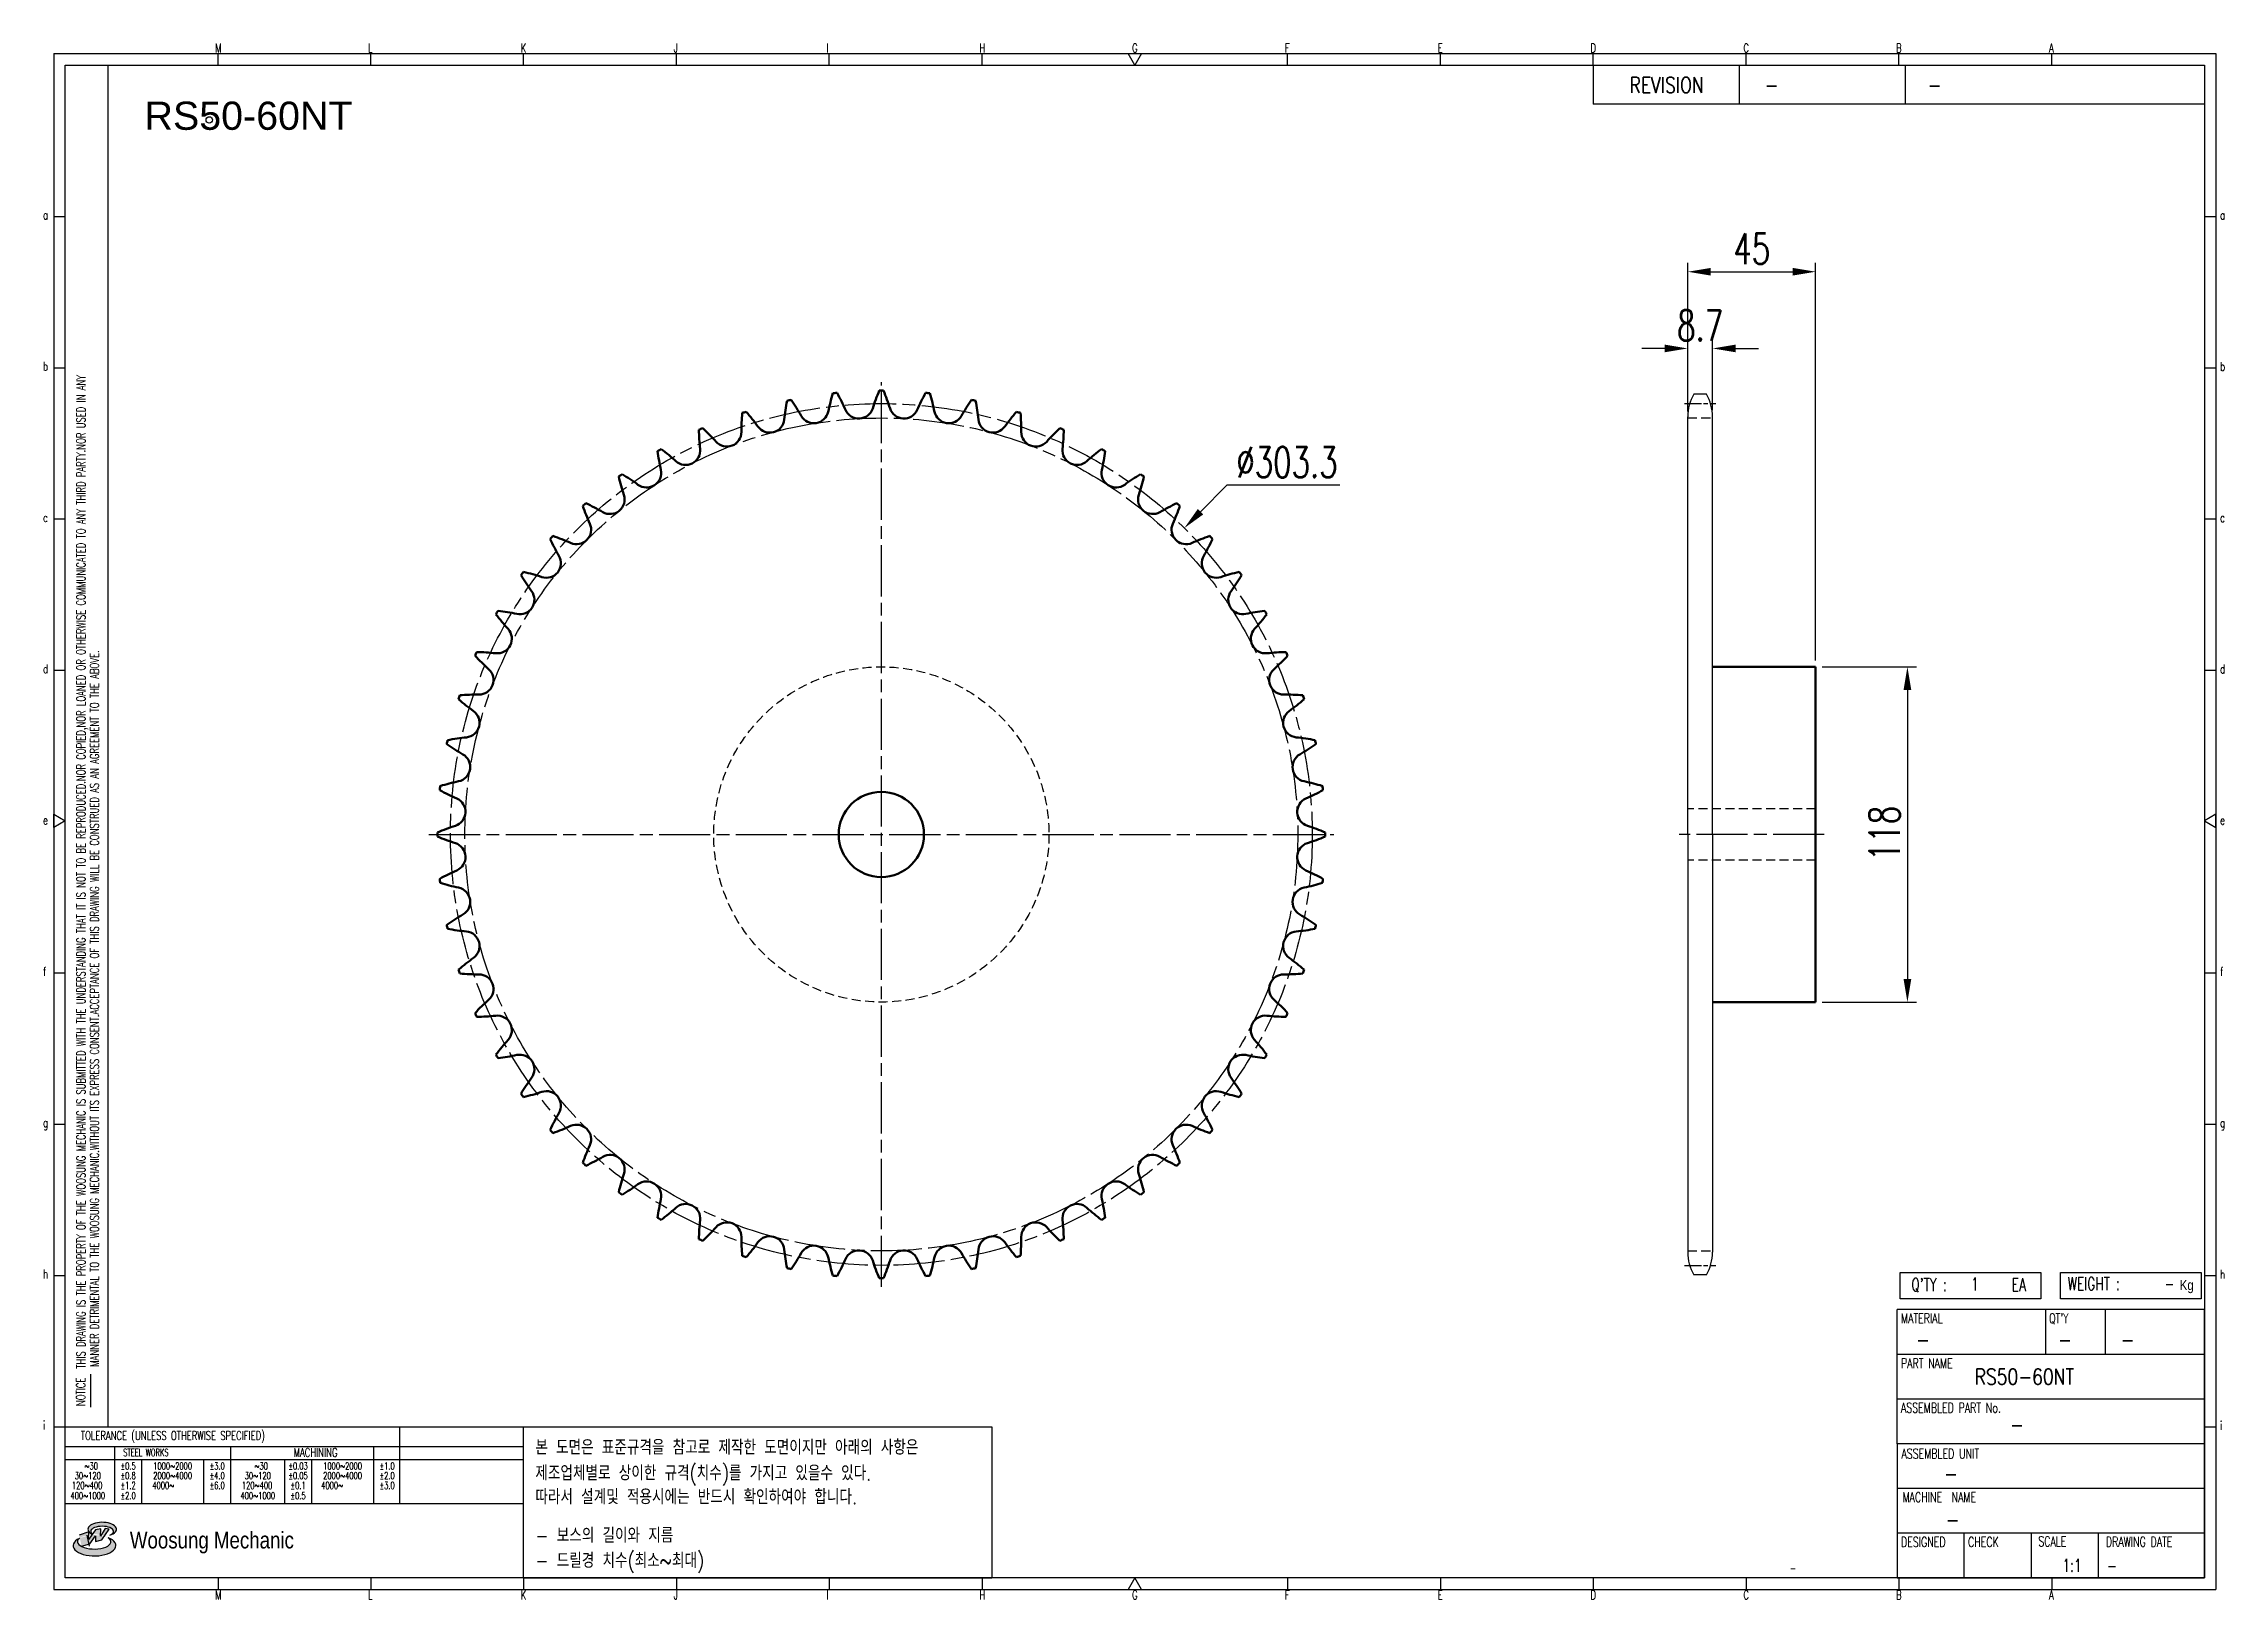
# Model space of a CAD drawing. Header units: millimetres. Extents: x 8306 to 9073, y 4748 to 5296.
import ezdxf
from ezdxf.enums import TextEntityAlignment as Align

# ---------------------------------------------------------------- set-up
doc = ezdxf.new("R2010")
doc.units = ezdxf.units.MM
for name, pattern in [('AM_ISO08W050', [18, 12, -1.5, 3, -1.5]), ('AM_ISO08W050x2', [9, 6, -0.75, 1.5, -0.75]), ('HIDDEN', [9.525, 6.35, -3.175])]:
    doc.linetypes.add(name, pattern=pattern)
for name, color, linetype, lineweight in [('20', 7, 'Continuous', 50), ('22', 30, 'AM_ISO08W050', 25), ('23', 40, 'AM_ISO08W050', 25), ('VIS', 7, 'Continuous', 50)]:
    doc.layers.add(name, color=color, linetype=linetype, lineweight=lineweight)
for name, color, linetype in [('HL', 2, 'HIDDEN'), ('S-DIM', 7, 'Continuous'), ('TITLE', 7, 'Continuous'), ('도면레이아웃', 7, 'Continuous')]:
    doc.layers.add(name, color=color, linetype=linetype)
doc.styles.add('HAN', font='ROMANS.shx', dxfattribs={"width": 0.7, "bigfont": 'whgtxt.shx'})
doc.styles.add('HKD_ST2', font='romans.shx', dxfattribs={"width": 0.7, "height": 4, "bigfont": '@extfont2.shx'})
doc.styles.add('HSG', font='SIMPLEX.shx', dxfattribs={"width": 0.7, "bigfont": 'HSG.shx'})
doc.styles.add('ROMANS', font='romans.shx', dxfattribs={"width": 0.7, "bigfont": 'whgtxt.shx'})
doc.styles.add('SLDTEXTSTYLE4', font='arial.ttf', dxfattribs={"width": 0.8})
doc.styles.get("Standard").update_dxf_attribs({"font": 'arial.ttf'})
doc.dimstyles.new('APP23', dxfattribs={"dimscale": 4.5, "dimtxt": 2.4, "dimasz": 1.8, "dimexe": 0.7, "dimexo": 0.5, "dimgap": 0.6, "dimtad": 1, "dimtoh": 1, "dimdec": 1, "dimrnd": 0.01, "dimzin": 9, "dimdsep": 46, "dimtxsty": 'HSG', "dimcen": 0, "dimclrd": 1, "dimclre": 1, "dimclrt": 256, "dimazin": 2, "dimtp": 1, "dimtm": 1, "dimtfac": 0.5, "dimtdec": 1, "dimtix": 1, "dimtofl": 0, "dimtmove": 0, "dimatfit": 3, "dimfxl": 0, "dimtvp": 1, "dimtolj": 2, "dimlwd": -1, "dimlwe": -1, "dimarcsym": 0})

# ---------------------------------------------------------------- blocks, each defined once
blk = doc.blocks.new('SUYWSHJH')
at = {"layer": '도면레이아웃'}
h = blk.add_hatch(color=10, dxfattribs=at)
h.paths.add_polyline_path([(1.544, 35.177), (1.554, 34.966), (1.779, 35.034), (2.054, 35.422), (1.908, 35.446), (1.728, 35.167), (1.741, 35.439), (1.547, 35.405), (1.292, 35.041), (1.295, 35.33), (0.943, 35.208), (1.03, 34.8), (1.336, 34.885)])
edge = h.paths.add_edge_path()
edge.add_ellipse((1.795, 35.421), major_axis=(-0.53, 0), ratio=0.487785, start_angle=122.36065, end_angle=403.39574)
edge.add_line((1.411, 35.244), (1.419, 35.261))
edge.add_ellipse((1.798, 35.344), major_axis=(-0.423, 0), ratio=0.444396, start_angle=131.58977, end_angle=386.19408, ccw=False)
edge = h.paths.add_edge_path()
edge.add_ellipse((1.512, 34.815), major_axis=(-0.793, 0), ratio=0.480113, start_angle=314.67633, end_angle=590.85213)
edge.add_ellipse((1.501, 34.958), major_axis=(-0.62, 0), ratio=0.43311, start_angle=331.7024, end_angle=574.42495, ccw=False)
for p, q in [((0, 90.118), (80.15, 90.118)), ((0, 90.118), (0, 33.191)), ((6.089, 89.693), (6.089, 90.118)), ((11.753, 89.693), (11.753, 90.118)), ((17.418, 89.693), (17.418, 90.118)), ((23.082, 89.693), (23.082, 90.118)), ((28.746, 89.693), (28.746, 90.118)), ((34.411, 89.693), (34.411, 90.118)), ((45.739, 89.693), (45.739, 90.118)), ((51.404, 89.693), (51.404, 90.118)), ((57.068, 89.693), (57.068, 90.118)), ((62.732, 89.693), (62.732, 90.118)), ((68.397, 89.693), (68.397, 90.118)), ((74.061, 89.693), (74.061, 90.118)), ((80.15, 90.118), (80.15, 33.191)), ((0, 84.085), (0.425, 84.085)), ((79.725, 84.085), (80.15, 84.085)), ((0, 78.478), (0.425, 78.478)), ((79.725, 78.478), (80.15, 78.478)), ((0, 72.87), (0.425, 72.87)), ((79.725, 72.87), (80.15, 72.87)), ((0, 67.262), (0.425, 67.262)), ((79.725, 67.262), (80.15, 67.262)), ((0, 56.047), (0.425, 56.047)), ((79.725, 56.047), (80.15, 56.047)), ((0, 50.439), (0.425, 50.439)), ((79.725, 50.439), (80.15, 50.439)), ((0, 44.832), (0.425, 44.832)), ((79.725, 44.832), (80.15, 44.832)), ((1.377, 39.947), (1.377, 41.174)), ((0, 39.224), (0.425, 39.224)), ((79.725, 39.224), (80.15, 39.224)), ((0, 33.191), (80.15, 33.191)), ((6.089, 33.616), (6.089, 33.191)), ((11.753, 33.616), (11.753, 33.191)), ((17.418, 33.616), (17.418, 33.191)), ((23.082, 33.616), (23.082, 33.191)), ((28.746, 33.616), (28.746, 33.191)), ((34.411, 33.616), (34.411, 33.191)), ((45.739, 33.616), (45.739, 33.191)), ((51.404, 33.616), (51.404, 33.191)), ((57.068, 33.616), (57.068, 33.191)), ((62.732, 33.616), (62.732, 33.191)), ((68.397, 33.616), (68.397, 33.191)), ((74.061, 33.616), (74.061, 33.191))]:
    blk.add_line(p, q)
at = {"color": 2}
for p, q in [((2.017, 39.224), (2.017, 89.693)), ((0.425, 39.224), (17.418, 39.224)), ((12.816, 39.224), (12.816, 36.382)), ((17.418, 33.616), (17.418, 39.224)), ((0.425, 38.487), (17.418, 38.487)), ((0.425, 38.012), (17.418, 38.012)), ((2.257, 38.487), (2.257, 36.382)), ((3.257, 38.012), (3.257, 36.382)), ((5.557, 38.012), (5.557, 36.382)), ((6.557, 38.5), (6.557, 36.382)), ((8.557, 38.012), (8.557, 36.382)), ((9.557, 38.026), (9.557, 36.382)), ((11.857, 38.487), (11.857, 36.382)), ((0.425, 36.382), (17.418, 36.382))]:
    blk.add_line(p, q, dxfattribs=at)
at = {"color": 6, "ltscale": 0.5}
for p, q in [((57.068, 89.693), (57.068, 88.246)), ((62.47, 89.693), (62.47, 88.246)), ((68.635, 89.693), (68.635, 88.246)), ((79.725, 88.246), (57.068, 88.246)), ((68.336, 38.59), (68.336, 43.563)), ((79.725, 43.563), (68.336, 43.563)), ((73.827, 43.563), (73.827, 41.905)), ((76.037, 43.563), (76.037, 41.905)), ((79.725, 38.59), (79.725, 43.563)), ((79.725, 41.905), (68.336, 41.905)), ((79.725, 40.248), (68.336, 40.248)), ((68.336, 38.59), (68.336, 33.616)), ((79.725, 38.59), (68.336, 38.59)), ((79.725, 33.616), (79.725, 38.59)), ((79.725, 36.932), (68.336, 36.932)), ((79.725, 35.274), (68.336, 35.274)), ((70.822, 33.616), (70.822, 35.274)), ((73.309, 33.616), (73.309, 35.274)), ((75.796, 33.616), (75.796, 35.274)), ((68.336, 33.616), (79.725, 33.616))]:
    blk.add_line(p, q, dxfattribs=at)
for points in [[(40.075, 89.693), (39.83, 90.118), (40.32, 90.118)], [(0.425, 89.693), (79.725, 89.693), (79.725, 33.616), (0.425, 33.616)], [(0.425, 61.679), (0, 61.433), (0, 61.924)], [(79.725, 61.679), (80.15, 61.433), (80.15, 61.924)], [(40.075, 33.616), (39.83, 33.191), (40.32, 33.191)]]:
    blk.add_lwpolyline(points, close=True)
at = {"layer": 'TITLE', "color": 20}
for p, q in [((68.449, 43.961), (68.449, 44.936)), ((68.449, 44.936), (73.654, 44.936)), ((73.654, 44.936), (73.654, 43.961)), ((74.39, 43.961), (74.39, 44.936)), ((74.39, 44.936), (79.595, 44.936)), ((79.595, 44.936), (79.595, 43.961)), ((73.654, 43.961), (68.449, 43.961)), ((79.595, 43.961), (74.39, 43.961))]:
    blk.add_line(p, q, dxfattribs=at)
at = {"layer": '도면레이아웃'}
for p, q in [((1.295, 35.33), (0.943, 35.208)), ((1.03, 34.8), (1.336, 34.885)), ((1.224, 35.208), (1.311, 34.8)), ((1.224, 35.208), (1.224, 35.208)), ((1.547, 35.405), (1.292, 35.041)), ((1.292, 35.041), (1.295, 35.33)), ((1.336, 34.885), (1.544, 35.177)), ((1.419, 35.261), (1.411, 35.244)), ((1.544, 35.177), (1.554, 34.966)), ((1.741, 35.439), (1.547, 35.405)), ((1.554, 34.966), (1.779, 35.034)), ((1.908, 35.446), (1.728, 35.167)), ((1.728, 35.167), (1.741, 35.439)), ((1.779, 35.034), (2.054, 35.422)), ((2.054, 35.422), (1.908, 35.446))]:
    blk.add_line(p, q, dxfattribs=at)
for centre, major_axis, ratio, start_param, end_param in [((1.795, 35.421), (-0.53, 0), 0.487785, 2.135596, 7.040584), ((1.512, 34.815), (-0.793, 0), 0.480113, 5.492138, 10.312315), ((1.501, 34.958), (-0.62, 0), 0.43311, 5.789299, 10.025607), ((1.798, 35.344), (-0.423, 0), 0.444396, 2.296675, 6.740358)]:
    blk.add_ellipse(centre, major_axis=major_axis, ratio=ratio, start_param=start_param, end_param=end_param, dxfattribs=at)
at = {"color": 4, "style": 'HKD_ST2', "width": 0.7}
for s, p in [('M', (5.988, 90.164)), ('L', (11.652, 90.164)), ('K', (17.316, 90.164)), ('J', (22.981, 90.164)), ('I', (28.645, 90.164)), ('H', (34.309, 90.164)), ('G', (39.974, 90.164)), ('F', (45.638, 90.164)), ('E', (51.302, 90.164)), ('D', (56.967, 90.164)), ('C', (62.631, 90.164)), ('B', (68.295, 90.164)), ('A', (73.96, 90.164)), ('a', (-0.395, 83.976)), ('a', (80.305, 83.97)), ('b', (-0.395, 78.368)), ('b', (80.305, 78.362)), ('c', (-0.395, 72.76)), ('c', (80.305, 72.754)), ('d', (-0.395, 67.153)), ('d', (80.305, 67.147)), ('e', (-0.395, 61.545)), ('e', (80.305, 61.539)), ('f', (-0.395, 55.937)), ('f', (80.305, 55.931)), ('g', (-0.395, 50.33)), ('g', (80.305, 50.324)), ('h', (-0.395, 44.722)), ('h', (80.305, 44.716)), ('i', (-0.395, 39.114)), ('i', (80.305, 39.108)), ('M', (5.988, 32.824)), ('L', (11.652, 32.824)), ('K', (17.316, 32.824)), ('J', (22.981, 32.824)), ('I', (28.645, 32.824)), ('H', (34.309, 32.824)), ('G', (39.974, 32.824)), ('F', (45.638, 32.824)), ('E', (51.302, 32.824)), ('D', (56.967, 32.824)), ('C', (62.631, 32.824)), ('B', (68.295, 32.824)), ('A', (73.96, 32.824))]:
    blk.add_text(s, height=0.326, dxfattribs=at).set_placement(p)
for s, height, style, width, p in [('REVISION', 0.5806, 'HAN', 0.8, (58.415, 88.664)), ('-', 0.581, 'HAN', 0.8, (63.426, 88.664)), ('-', 0.581, 'HAN', 0.8, (69.468, 88.664)), ("Q'TY : ", 0.4746, 'HKD_ST2', 0.7, (68.857, 44.253)), ('1', 0.475, 'HKD_ST2', 0.7, (71.071, 44.275)), ('EA', 0.4746, 'HKD_ST2', 0.7, (72.578, 44.253)), ('WEIGHT : ', 0.4746, 'HKD_ST2', 0.7, (74.65, 44.286)), ('-', 0.581, 'HAN', 0.8, (69.029, 42.157)), ('-', 0.581, 'HAN', 0.8, (74.289, 42.157)), ('-', 0.581, 'HAN', 0.8, (76.623, 42.157)), ('-', 0.581, 'HAN', 0.8, (72.515, 39.013)), ('-', 0.581, 'HAN', 0.8, (70.067, 37.189)), ('-', 0.581, 'HAN', 0.8, (70.126, 35.48)), ('1:1', 0.4746, 'HKD_ST2', 0.7, (74.458, 33.848)), ('-', 0.475, 'HKD_ST2', 0.7, (76.112, 33.837))]:
    blk.add_text(s, height=height, dxfattribs=dict(style=style, width=width)).set_placement(p)
at = {"color": 6, "style": 'HKD_ST2', "width": 0.7}
for s, p in [(' THIS DRAWING IS THE PROPERTY OF THE WOOSUNG MECHANIC IS SUBMITTED WITH THE UNDERSTANDING THAT IT IS NOT TO BE REPRODUCED.NOR COPIED,NOR LOANED OR OTHERWISE COMMUNICATED TO ANY THIRD PARTY.NOR USED IN ANY', (1.173, 41.217)), ('MANNER DETRIMENTAL TO THE WOOSUNG MECHANIC.WITHOUT ITS EXPRESS CONSENT.ACCEPTANCE OF THIS DRAWING WILL BE CONSTRUED AS AN AGREEMENT TO THE ABOVE.', (1.672, 41.447))]:
    blk.add_text(s, height=0.326266, rotation=90, dxfattribs=at).set_placement(p)
at = {"style": 'HKD_ST2', "width": 0.7}
blk.add_text('-', height=0.475, dxfattribs=at).set_placement((78.613, 44.286), align=Align.RIGHT)
at = {"color": 4, "style": 'HKD_ST2', "width": 0.7}
for s, height, p in [('MATERIAL', 0.3651, (68.474, 43.425)), ("QT'Y", 0.3651, (73.965, 43.425)), ('PART NAME', 0.3651, (68.474, 41.756)), ('ASSEMBLED PART No.', 0.36511, (68.474, 40.109)), ('ASSEMBLED UNIT', 0.36511, (68.49, 38.408)), ('MACHINE  NAME', 0.36511, (68.532, 36.794)), ('DESIGNED', 0.3651, (68.474, 35.136)), ('CHECK', 0.3651, (70.961, 35.136)), ('SCALE', 0.3651, (73.566, 35.153)), ('DRAWING DATE', 0.36511, (76.071, 35.141))]:
    blk.add_text(s, height=height, dxfattribs=at).set_placement(p, align=Align.TOP_LEFT)
at = {"style": 'HKD_ST2', "width": 0.7}
blk.add_text('NOTICE', height=0.3263, rotation=90, dxfattribs=at).set_placement((1.163, 39.988))
for s, height, style, width, p in [('TOLERANCE (UNLESS OTHERWISE SPECIFIED)', 0.32627, 'HKD_ST2', 0.7, (4.417, 38.896)), ('-', 0.326, 'ROMANS', 0.65, (64.469, 33.975))]:
    blk.add_text(s, height=height, dxfattribs=dict(style=style, width=width)).set_placement(p, align=Align.MIDDLE_CENTER)
at = {"color": 4, "style": 'HKD_ST2', "width": 0.7}
for s, height, p in [('STEEL WORKS', 0.26101, (3.416, 38.268)), ('MACHINING', 0.3263, (9.707, 38.27)), ('%%P0.5', 0.261, (2.757, 37.762)), ('%%P0.8', 0.261, (2.757, 37.411)), ('%%P3.0', 0.261, (6.057, 37.762)), ('%%P4.0', 0.261, (6.057, 37.411)), ('%%P0.03', 0.261, (9.057, 37.762)), ('%%P0.05', 0.261, (9.057, 37.411)), ('%%P1.0', 0.261, (12.357, 37.762)), ('%%P2.0', 0.261, (12.357, 37.411)), ('%%P1.2', 0.261, (2.757, 37.045)), ('%%P2.0', 0.261, (2.757, 36.67)), ('%%P6.0', 0.261, (6.057, 37.045)), ('%%P0.1', 0.261, (9.057, 37.045)), ('%%P0.5', 0.261, (9.057, 36.67)), ('%%P3.0', 0.261, (12.357, 37.045))]:
    blk.add_text(s, height=height, dxfattribs=at).set_placement(p, align=Align.MIDDLE)
for s, height, p in [('30%%126120', 0.261, (1.263, 37.411)), ('%%12630', 0.261, (1.389, 37.762)), ('2000%%1264000', 0.26101, (4.407, 37.411)), ('1000%%1262000', 0.26101, (4.407, 37.762)), ('30%%126120', 0.261, (7.563, 37.411)), ('%%12630', 0.261, (7.689, 37.762)), ('2000%%1264000', 0.26101, (10.707, 37.411)), ('1000%%1262000', 0.26101, (10.707, 37.762)), ('400%%1261000', 0.26101, (1.263, 36.67)), ('120%%126400', 0.26101, (1.237, 37.045)), ('4000%%126', 0.261, (4.061, 37.045)), ('400%%1261000', 0.26101, (7.563, 36.67)), ('120%%126400', 0.26101, (7.537, 37.045)), ('4000%%126', 0.261, (10.321, 37.045))]:
    blk.add_text(s, height=height, dxfattribs=at).set_placement(p, align=Align.MIDDLE_CENTER)
at = {"color": 1, "style": 'SLDTEXTSTYLE4', "width": 0.8}
blk.add_text('Woosung Mechanic', height=0.61957, dxfattribs=at).set_placement((2.822, 34.711))
at = {"layer": 'TITLE', "width": 0.8}
blk.add_text('Kg', height=0.3789, dxfattribs=at).set_placement((78.807, 44.286))
blk = doc.blocks.new('*D544')
at = {"layer": 'Defpoints', "color": 0, "transparency": 16777216}
for p in [(8707.39, 5125.33), (8494.09, 4909.65)]:
    blk.add_point(p, dxfattribs=at)
at = {"layer": 'S-DIM', "color": 1, "transparency": 16777216}
for p, q in [((8722.29, 5140.4), (8713.08, 5131.09)), ((8762.07, 5140.4), (8722.29, 5140.4))]:
    blk.add_line(p, q, dxfattribs=at)
blk.add_solid([(8712.12, 5132.03), (8714.04, 5130.14), (8707.39, 5125.33)], dxfattribs=at)
at = {"layer": 'S-DIM', "transparency": 16777216, "insert": (8743.53, 5148.5), "char_height": 10.8, "attachment_point": 5, "style": 'HSG'}
blk.add_mtext('\\A2;∅303.3', dxfattribs=at)
blk = doc.blocks.new('*D545')
at = {"layer": 'Defpoints', "color": 0, "transparency": 16777216}
for p in [(8893.29, 5188.55), (8884.59, 5164.07), (8893.29, 5164.53)]:
    blk.add_point(p, dxfattribs=at)
at = {"layer": 'S-DIM', "color": 1, "transparency": 16777216}
for p, q in [((8884.59, 5166.32), (8884.59, 5191.7)), ((8893.29, 5166.78), (8893.29, 5191.7)), ((8876.49, 5188.55), (8868.39, 5188.55)), ((8901.39, 5188.55), (8909.49, 5188.55))]:
    blk.add_line(p, q, dxfattribs=at)
for points in [[(8876.49, 5189.9), (8876.49, 5187.2), (8884.59, 5188.55)], [(8901.39, 5189.9), (8901.39, 5187.2), (8893.29, 5188.55)]]:
    blk.add_solid(points, dxfattribs=at)
at = {"layer": 'S-DIM', "transparency": 16777216, "insert": (8888.94, 5196.65), "char_height": 10.8, "attachment_point": 5, "style": 'HSG'}
blk.add_mtext('\\A2;8.7', dxfattribs=at)
blk = doc.blocks.new('*D546')
at = {"layer": 'Defpoints', "color": 0, "transparency": 16777216}
for p in [(8929.59, 5215.55), (8884.59, 5164.07), (8929.59, 5076.49)]:
    blk.add_point(p, dxfattribs=at)
at = {"layer": 'S-DIM', "color": 1, "transparency": 16777216}
for p, q in [((8884.59, 5166.32), (8884.59, 5218.7)), ((8892.69, 5215.55), (8921.49, 5215.55)), ((8929.59, 5078.74), (8929.59, 5218.7))]:
    blk.add_line(p, q, dxfattribs=at)
for points in [[(8892.69, 5216.9), (8892.69, 5214.2), (8884.59, 5215.55)], [(8921.49, 5216.9), (8921.49, 5214.2), (8929.59, 5215.55)]]:
    blk.add_solid(points, dxfattribs=at)
at = {"layer": 'S-DIM', "transparency": 16777216, "insert": (8907.09, 5223.65), "char_height": 10.8, "attachment_point": 5, "style": 'HSG'}
blk.add_mtext('\\A2;45', dxfattribs=at)
blk = doc.blocks.new('*D547')
at = {"layer": 'Defpoints', "color": 0, "transparency": 16777216}
for p in [(8929.59, 5076.49), (8929.59, 4958.49), (8961.89, 4958.49)]:
    blk.add_point(p, dxfattribs=at)
at = {"layer": 'S-DIM', "color": 1, "transparency": 16777216}
for p, q in [((8931.84, 5076.49), (8965.04, 5076.49)), ((8961.89, 5068.39), (8961.89, 4966.59)), ((8931.84, 4958.49), (8965.04, 4958.49))]:
    blk.add_line(p, q, dxfattribs=at)
for points in [[(8960.54, 5068.39), (8963.24, 5068.39), (8961.89, 5076.49)], [(8960.54, 4966.59), (8963.24, 4966.59), (8961.89, 4958.49)]]:
    blk.add_solid(points, dxfattribs=at)
at = {"layer": 'S-DIM', "transparency": 16777216, "insert": (8953.79, 5017.86), "char_height": 10.8, "attachment_point": 5, "rotation": 90, "style": 'HSG'}
blk.add_mtext('\\A2;118', dxfattribs=at)

msp = doc.modelspace()

# ---------------------------------------------------------------- linework, layer by layer
for p, q in [((8891.16, 5172.46), (8886.72, 5172.46)), ((8884.59, 5017.49), (8884.59, 5164.53)), ((8893.29, 5017.49), (8893.29, 5164.53)), ((8884.59, 5017.49), (8884.59, 4870.45)), ((8893.29, 5017.49), (8893.29, 4870.45)), ((8891.16, 4862.52), (8886.72, 4862.52))]:
    msp.add_line(p, q)
at = {"color": 4}
msp.add_lwpolyline([(8474.83, 4809.04), (8639.67, 4809.04), (8639.67, 4755.79), (8474.83, 4755.79)], close=True, dxfattribs=at)
msp.add_circle((8364.19, 5268.96), 1.15)
for centre, start, end in [((8900.46, 5164.53), 150, 180), ((8877.41, 5164.53), 0, 30), ((8900.46, 4870.45), 180, 210), ((8877.41, 4870.45), 330, 0)]:
    msp.add_arc(centre, 15.87, start, end)
at = {"layer": '20'}
msp.add_circle((8600.74, 5017.49), 15, dxfattribs=at)
for centre, radius, start, end in [((8669.68, 5144.39), 75.59, 157.17813, 162.25), ((8600.74, 5017.49), 156.22, 89.73063, 90.26937), ((8531.8, 5144.39), 75.59, 17.75, 22.82187), ((8627.09, 5159.48), 75.59, 175.17813, 180.25), ((8600.74, 5017.49), 156.22, 107.73063, 108.26937), ((8495.96, 5116.87), 75.59, 35.75, 40.82187), ((8641.79, 5155.95), 75.59, 169.17813, 174.25), ((8600.74, 5017.49), 156.22, 101.73063, 102.26937), ((8506.92, 5127.28), 75.59, 29.75, 34.82187), ((8577.01, 5167.34), 5.13, 209.75, 348.25), ((8656.04, 5150.9), 75.59, 163.17813, 168.25), ((8600.74, 5017.49), 156.22, 95.73063, 96.26937), ((8518.91, 5136.49), 75.59, 23.75, 28.82187), ((8592.8, 5169), 5.13, 203.75, 342.25), ((8608.68, 5169), 5.13, 197.75, 336.25), ((8682.56, 5136.49), 75.59, 151.17813, 156.25), ((8600.74, 5017.49), 156.22, 83.73063, 84.26937), ((8545.44, 5150.9), 75.59, 11.75, 16.82187), ((8624.47, 5167.34), 5.13, 191.75, 330.25), ((8694.55, 5127.28), 75.59, 145.17813, 150.25), ((8600.74, 5017.49), 156.22, 77.73063, 78.26937), ((8559.69, 5155.95), 75.59, 5.75, 10.82187), ((8705.52, 5116.87), 75.59, 139.17813, 144.25), ((8600.74, 5017.49), 156.22, 71.73063, 72.26937), ((8574.39, 5159.48), 75.59, 359.75, 4.82187), ((8600.74, 5017.49), 156.22, 113.73063, 114.26937), ((8612.1, 5161.46), 75.59, 181.17813, 186.25), ((8486.15, 5105.38), 75.59, 41.75, 46.82187), ((8546.37, 5159.13), 5.13, 221.75, 0.25), ((8561.47, 5164.04), 5.13, 215.75, 354.25), ((8640.01, 5164.04), 5.13, 185.75, 324.25), ((8655.11, 5159.13), 5.13, 179.75, 318.25), ((8715.33, 5105.38), 75.59, 133.17813, 138.25), ((8600.74, 5017.49), 156.22, 65.73063, 66.26937), ((8589.37, 5161.46), 75.59, 353.75, 358.82187), ((8600.74, 5017.49), 156.22, 119.73063, 120.26937), ((8596.99, 5161.86), 75.59, 187.17813, 192.25), ((8477.59, 5092.92), 75.59, 47.75, 52.82187), ((8531.86, 5152.67), 5.13, 227.75, 6.25), ((8669.62, 5152.67), 5.13, 173.75, 312.25), ((8723.89, 5092.92), 75.59, 127.17813, 132.25), ((8600.74, 5017.49), 156.22, 59.73063, 60.26937), ((8604.49, 5161.86), 75.59, 347.75, 352.82187), ((8600.74, 5017.49), 156.22, 125.73063, 126.26937), ((8581.92, 5160.67), 75.59, 193.17813, 198.25), ((8470.38, 5079.63), 75.59, 53.75, 58.82187), ((8518.11, 5144.73), 5.13, 233.75, 12.25), ((8683.37, 5144.73), 5.13, 167.75, 306.25), ((8731.1, 5079.63), 75.59, 121.17813, 126.25), ((8619.56, 5160.67), 75.59, 341.75, 346.82187), ((8600.74, 5017.49), 156.22, 53.73063, 54.26937), ((8505.26, 5135.4), 5.13, 239.75, 18.25), ((8696.22, 5135.4), 5.13, 161.75, 300.25), ((8600.74, 5017.49), 156.22, 131.73063, 132.26937), ((8567.06, 5157.92), 75.59, 199.17813, 204.25), ((8464.6, 5065.67), 75.59, 59.75, 64.82187), ((8736.88, 5065.67), 75.59, 115.17813, 120.25), ((8634.42, 5157.92), 75.59, 335.75, 340.82187), ((8600.74, 5017.49), 156.22, 47.73063, 48.26937), ((8600.74, 5017.49), 156.22, 137.73063, 138.26937), ((8552.56, 5153.63), 75.59, 205.17813, 210.25), ((8460.31, 5051.17), 75.59, 65.75, 70.82187), ((8493.46, 5124.77), 5.13, 245.75, 24.25), ((8708.02, 5124.77), 5.13, 155.75, 294.25), ((8741.17, 5051.17), 75.59, 109.17813, 114.25), ((8648.91, 5153.63), 75.59, 329.75, 334.82187), ((8600.74, 5017.49), 156.22, 41.73063, 42.26937), ((8482.83, 5112.97), 5.13, 251.75, 30.25), ((8718.64, 5112.97), 5.13, 149.75, 288.25), ((8600.74, 5017.49), 156.22, 143.73063, 144.26937), ((8538.6, 5147.85), 75.59, 211.17813, 216.25), ((8457.56, 5036.31), 75.59, 71.75, 76.82187), ((8743.92, 5036.31), 75.59, 103.17813, 108.25), ((8662.88, 5147.85), 75.59, 323.75, 328.82187), ((8600.74, 5017.49), 156.22, 35.73063, 36.26937), ((8473.5, 5100.12), 5.13, 257.75, 36.25), ((8727.98, 5100.12), 5.13, 143.75, 282.25), ((8465.56, 5086.37), 5.13, 263.75, 42.25), ((8600.74, 5017.49), 156.22, 149.73063, 150.26937), ((8525.31, 5140.64), 75.59, 217.17813, 222.25), ((8456.37, 5021.24), 75.59, 77.75, 82.82187), ((8745.11, 5021.24), 75.59, 97.17813, 102.25), ((8735.92, 5086.37), 5.13, 137.75, 276.25), ((8676.17, 5140.64), 75.59, 317.75, 322.82187), ((8600.74, 5017.49), 156.22, 29.73063, 30.26937), ((8600.74, 5017.49), 156.22, 155.73063, 156.26937), ((8456.77, 5006.13), 75.59, 83.75, 88.82187), ((8744.71, 5006.13), 75.59, 91.17813, 96.25), ((8600.74, 5017.49), 156.22, 23.73063, 24.26937), ((8512.85, 5132.08), 75.59, 223.17813, 228.25), ((8459.1, 5071.86), 5.13, 269.75, 48.25), ((8742.38, 5071.86), 5.13, 131.75, 270.25), ((8688.63, 5132.08), 75.59, 311.75, 316.82187), ((8600.74, 5017.49), 156.22, 161.73063, 162.26937), ((8458.75, 4991.14), 75.59, 89.75, 94.82187), ((8742.73, 4991.14), 75.59, 85.17813, 90.25), ((8600.74, 5017.49), 156.22, 17.73063, 18.26937), ((8501.35, 5122.27), 75.59, 229.17813, 234.25), ((8454.19, 5056.76), 5.13, 275.75, 54.25), ((8747.28, 5056.76), 5.13, 125.75, 264.25), ((8700.12, 5122.27), 75.59, 305.75, 310.82187), ((8600.74, 5017.49), 156.22, 167.73063, 168.26937), ((8462.28, 4976.44), 75.59, 95.75, 100.82187), ((8739.2, 4976.44), 75.59, 79.17813, 84.25), ((8600.74, 5017.49), 156.22, 11.73063, 12.26937), ((8490.95, 5111.31), 75.59, 235.17813, 240.25), ((8450.89, 5041.22), 5.13, 281.75, 60.25), ((8750.59, 5041.22), 5.13, 119.75, 258.25), ((8710.53, 5111.31), 75.59, 299.75, 304.82187), ((8467.33, 4962.19), 75.59, 101.75, 106.82187), ((8734.15, 4962.19), 75.59, 73.17813, 78.25), ((8600.74, 5017.49), 156.22, 173.73063, 174.26937), ((8481.74, 5099.32), 75.59, 241.17813, 246.25), ((8449.23, 5025.43), 5.13, 287.75, 66.25), ((8752.25, 5025.43), 5.13, 113.75, 252.25), ((8719.74, 5099.32), 75.59, 293.75, 298.82187), ((8600.74, 5017.49), 156.22, 5.73063, 6.26937), ((8473.84, 4948.55), 75.59, 107.75, 112.82187), ((8727.64, 4948.55), 75.59, 67.17813, 72.25), ((8600.74, 5017.49), 156.22, 179.73063, 180.26937), ((8473.84, 5086.43), 75.59, 247.17813, 252.25), ((8449.23, 5009.55), 5.13, 293.75, 72.25), ((8752.25, 5009.55), 5.13, 107.75, 246.25), ((8727.64, 5086.43), 75.59, 287.75, 292.82187), ((8600.74, 5017.49), 156.22, 359.73063, 0.26937), ((8481.74, 4935.66), 75.59, 113.75, 118.82187), ((8719.74, 4935.66), 75.59, 61.17813, 66.25), ((8600.74, 5017.49), 156.22, 185.73063, 186.26937), ((8467.33, 5072.79), 75.59, 253.17813, 258.25), ((8450.89, 4993.76), 5.13, 299.75, 78.25), ((8750.59, 4993.76), 5.13, 101.75, 240.25), ((8734.15, 5072.79), 75.59, 281.75, 286.82187), ((8600.74, 5017.49), 156.22, 353.73063, 354.26937), ((8490.95, 4923.67), 75.59, 119.75, 124.82187), ((8710.53, 4923.67), 75.59, 55.17813, 60.25), ((8600.74, 5017.49), 156.22, 191.73063, 192.26937), ((8462.28, 5058.54), 75.59, 259.17813, 264.25), ((8454.19, 4978.22), 5.13, 305.75, 84.25), ((8747.28, 4978.22), 5.13, 95.75, 234.25), ((8739.2, 5058.54), 75.59, 275.75, 280.82187), ((8600.74, 5017.49), 156.22, 347.73063, 348.26937), ((8501.35, 4912.71), 75.59, 125.75, 130.82187), ((8700.12, 4912.71), 75.59, 49.17813, 54.25), ((8600.74, 5017.49), 156.22, 197.73063, 198.26937), ((8458.75, 5043.84), 75.59, 265.17813, 270.25), ((8459.1, 4963.12), 5.13, 311.75, 90.25), ((8742.38, 4963.12), 5.13, 89.75, 228.25), ((8742.73, 5043.84), 75.59, 269.75, 274.82187), ((8600.74, 5017.49), 156.22, 341.73063, 342.26937), ((8512.85, 4902.9), 75.59, 131.75, 136.82187), ((8688.63, 4902.9), 75.59, 43.17813, 48.25), ((8600.74, 5017.49), 156.22, 203.73063, 204.26937), ((8456.77, 5028.85), 75.59, 271.17813, 276.25), ((8465.56, 4948.61), 5.13, 317.75, 96.25), ((8735.92, 4948.61), 5.13, 83.75, 222.25), ((8744.71, 5028.85), 75.59, 263.75, 268.82187), ((8600.74, 5017.49), 156.22, 335.73063, 336.26937), ((8525.31, 4894.34), 75.59, 137.75, 142.82187), ((8676.17, 4894.34), 75.59, 37.17813, 42.25), ((8600.74, 5017.49), 156.22, 209.73063, 210.26937), ((8456.37, 5013.74), 75.59, 277.17813, 282.25), ((8473.5, 4934.86), 5.13, 323.75, 102.25), ((8727.98, 4934.86), 5.13, 77.75, 216.25), ((8745.11, 5013.74), 75.59, 257.75, 262.82187), ((8600.74, 5017.49), 156.22, 329.73063, 330.26937), ((8538.6, 4887.13), 75.59, 143.75, 148.82187), ((8662.88, 4887.13), 75.59, 31.17813, 36.25), ((8600.74, 5017.49), 156.22, 215.73063, 216.26937), ((8457.56, 4998.67), 75.59, 283.17813, 288.25), ((8482.83, 4922.01), 5.13, 329.75, 108.25), ((8718.64, 4922.01), 5.13, 71.75, 210.25), ((8743.92, 4998.67), 75.59, 251.75, 256.82187), ((8600.74, 5017.49), 156.22, 323.73063, 324.26937), ((8552.56, 4881.35), 75.59, 149.75, 154.82187), ((8600.74, 5017.49), 156.22, 221.73063, 222.26937), ((8460.31, 4983.81), 75.59, 289.17813, 294.25), ((8493.46, 4910.21), 5.13, 335.75, 114.25), ((8708.02, 4910.21), 5.13, 65.75, 204.25), ((8741.17, 4983.81), 75.59, 245.75, 250.82187), ((8648.91, 4881.35), 75.59, 25.17813, 30.25), ((8600.74, 5017.49), 156.22, 317.73063, 318.26937), ((8567.06, 4877.06), 75.59, 155.75, 160.82187), ((8634.42, 4877.06), 75.59, 19.17813, 24.25), ((8600.74, 5017.49), 156.22, 227.73063, 228.26937), ((8464.6, 4969.32), 75.59, 295.17813, 300.25), ((8505.26, 4899.59), 5.13, 341.75, 120.25), ((8581.92, 4874.31), 75.59, 161.75, 166.82187), ((8696.22, 4899.59), 5.13, 59.75, 198.25), ((8619.56, 4874.31), 75.59, 13.17813, 18.25), ((8736.88, 4969.32), 75.59, 239.75, 244.82187), ((8600.74, 5017.49), 156.22, 311.73063, 312.26937), ((8600.74, 5017.49), 156.22, 233.73063, 234.26937), ((8470.38, 4955.35), 75.59, 301.17813, 306.25), ((8518.11, 4890.25), 5.13, 347.75, 126.25), ((8683.37, 4890.25), 5.13, 53.75, 192.25), ((8731.1, 4955.35), 75.59, 233.75, 238.82187), ((8600.74, 5017.49), 156.22, 305.73063, 306.26937), ((8596.99, 4873.12), 75.59, 167.75, 172.82187), ((8600.74, 5017.49), 156.22, 239.73063, 240.26937), ((8477.59, 4942.06), 75.59, 307.17813, 312.25), ((8531.86, 4882.31), 5.13, 353.75, 132.25), ((8669.62, 4882.31), 5.13, 47.75, 186.25), ((8723.89, 4942.06), 75.59, 227.75, 232.82187), ((8600.74, 5017.49), 156.22, 299.73063, 300.26937), ((8604.49, 4873.12), 75.59, 7.17813, 12.25), ((8612.1, 4873.52), 75.59, 173.75, 178.82187), ((8600.74, 5017.49), 156.22, 245.73063, 246.26937), ((8486.15, 4929.6), 75.59, 313.17813, 318.25), ((8546.37, 4875.85), 5.13, 359.75, 138.25), ((8627.09, 4875.5), 75.59, 179.75, 184.82187), ((8561.47, 4870.94), 5.13, 5.75, 144.25), ((8640.01, 4870.94), 5.13, 35.75, 174.25), ((8574.39, 4875.5), 75.59, 355.17813, 0.25), ((8655.11, 4875.85), 5.13, 41.75, 180.25), ((8715.33, 4929.6), 75.59, 221.75, 226.82187), ((8600.74, 5017.49), 156.22, 293.73063, 294.26937), ((8589.37, 4873.52), 75.59, 1.17813, 6.25), ((8600.74, 5017.49), 156.22, 251.73063, 252.26937), ((8495.96, 4918.11), 75.59, 319.17813, 324.25), ((8641.79, 4879.03), 75.59, 185.75, 190.82187), ((8506.92, 4907.7), 75.59, 325.17813, 330.25), ((8577.01, 4867.64), 5.13, 11.75, 150.25), ((8656.04, 4884.08), 75.59, 191.75, 196.82187), ((8518.91, 4898.49), 75.59, 331.17813, 336.25), ((8592.8, 4865.98), 5.13, 17.75, 156.25), ((8669.68, 4890.59), 75.59, 197.75, 202.82187), ((8531.8, 4890.59), 75.59, 337.17813, 342.25), ((8608.68, 4865.98), 5.13, 23.75, 162.25), ((8682.56, 4898.49), 75.59, 203.75, 208.82187), ((8545.44, 4884.08), 75.59, 343.17813, 348.25), ((8624.47, 4867.64), 5.13, 29.75, 168.25), ((8694.55, 4907.7), 75.59, 209.75, 214.82187), ((8559.69, 4879.03), 75.59, 349.17813, 354.25), ((8705.52, 4918.11), 75.59, 215.75, 220.82187), ((8600.74, 5017.49), 156.22, 287.73063, 288.26937), ((8600.74, 5017.49), 156.22, 257.73063, 258.26937), ((8600.74, 5017.49), 156.22, 263.73063, 264.26937), ((8600.74, 5017.49), 156.22, 269.73063, 270.26937), ((8600.74, 5017.49), 156.22, 275.73063, 276.26937), ((8600.74, 5017.49), 156.22, 281.73063, 282.26937)]:
    msp.add_arc(centre, radius, start, end, dxfattribs=at)
at = {"layer": '22', "linetype": 'AM_ISO08W050x2'}
for p, q in [((8883.41, 5169.15), (8894.47, 5169.15)), ((8883.41, 4865.83), (8894.47, 4865.83))]:
    msp.add_line(p, q, dxfattribs=at)
at = {"layer": '23', "color": 4, "linetype": 'AM_ISO08W050x2', "ltscale": 3}
for p, q in [((8600.74, 4858.27), (8600.74, 5176.71)), ((8441.52, 5017.49), (8759.96, 5017.49)), ((8932.62, 5017.49), (8881.56, 5017.49))]:
    msp.add_line(p, q, dxfattribs=at)
for radius in [151.66, 146.58]:
    msp.add_circle((8600.74, 5017.49), radius, dxfattribs=at)
at = {"layer": 'HL', "ltscale": 0.5}
for p, q in [((8884.59, 5164.07), (8893.29, 5164.07)), ((8929.59, 5026.49), (8884.59, 5026.49)), ((8929.59, 5008.49), (8884.59, 5008.49)), ((8884.59, 4870.91), (8893.29, 4870.91))]:
    msp.add_line(p, q, dxfattribs=at)
msp.add_circle((8600.74, 5017.49), 59, dxfattribs=at)
at = {"layer": 'VIS'}
for p, q in [((8929.59, 5076.49), (8893.29, 5076.49)), ((8929.59, 5076.49), (8929.59, 4958.49)), ((8929.59, 4958.49), (8893.29, 4958.49))]:
    msp.add_line(p, q, dxfattribs=at)

# ---------------------------------------------------------------- block references
at = {"xscale": 9.49539871366783, "yscale": 9.49539871366783, "zscale": 9.49539871366783}
msp.add_blockref('SUYWSHJH', (8309.44, 4436.6), dxfattribs=at)

# ---------------------------------------------------------------- texts
at = {"color": 2}
msp.add_text('RS50-60NT', height=9.921, dxfattribs=at).set_placement((8341.41, 5265.5))
at = {"style": 'HAN', "width": 0.8}
msp.add_text('RS50-60NT', height=5.513, dxfattribs=at).set_placement((8985.58, 4823.87))
at = {"color": 4, "style": 'HAN', "width": 0.8}
for s, p in [('본 도면은 표준규격을 참고로 제작한 도면이지만 아래의 사항은', (8478.96, 4799.19)), ('제조업체별로 상이한 규격(치수)를 가지고 있을수 있다.', (8478.96, 4790.14)), ('따라서 설계및 적용시에는 반드시 확인하여야 합니다.', (8478.96, 4781.75)), ('- 보스의 길이와 지름', (8478.96, 4768.22)), ('- 드릴경 치수(최소~최대)', (8478.96, 4759.34))]:
    msp.add_text(s, height=5.2164, dxfattribs=at).set_placement(p)

# ---------------------------------------------------------------- dimensions: what is measured, and where the dimension line sits
at = {"layer": 'S-DIM'}
dim = msp.add_linear_dim(base=(8929.59, 5215.55), p1=(8884.59, 5164.07), p2=(8929.59, 5076.49), dimstyle='APP23', dxfattribs=at)
dim.commit()
dim.dimension.update_dxf_attribs({"geometry": '*D546', "text_midpoint": (8907.09, 5223.65)})
dim = msp.add_linear_dim(base=(8893.29, 5188.55), p1=(8884.59, 5164.07), p2=(8893.29, 5164.53), dimstyle='APP23', dxfattribs=at)
dim.commit()
dim.dimension.update_dxf_attribs({"geometry": '*D545', "text_midpoint": (8888.94, 5188.55), "dimtype": 160})
at = {"layer": 'S-DIM', "color": 3}
dim = msp.add_diameter_dim_2p(p1=(8494.09, 4909.65), p2=(8707.39, 5125.33), dimstyle='APP23', dxfattribs=at)
dim.commit()
dim.dimension.update_dxf_attribs({"geometry": '*D544', "text_midpoint": (8743.53, 5140.4), "dimtype": 163})
at = {"layer": 'S-DIM'}
dim = msp.add_linear_dim(base=(8961.89, 4958.49), p1=(8929.59, 5076.49), p2=(8929.59, 4958.49), angle=90, dimstyle='APP23', dxfattribs=at)
dim.commit()
dim.dimension.update_dxf_attribs({"geometry": '*D547', "text_midpoint": (8961.89, 5017.86), "dimtype": 160})

doc.saveas('drawing.dxf')
